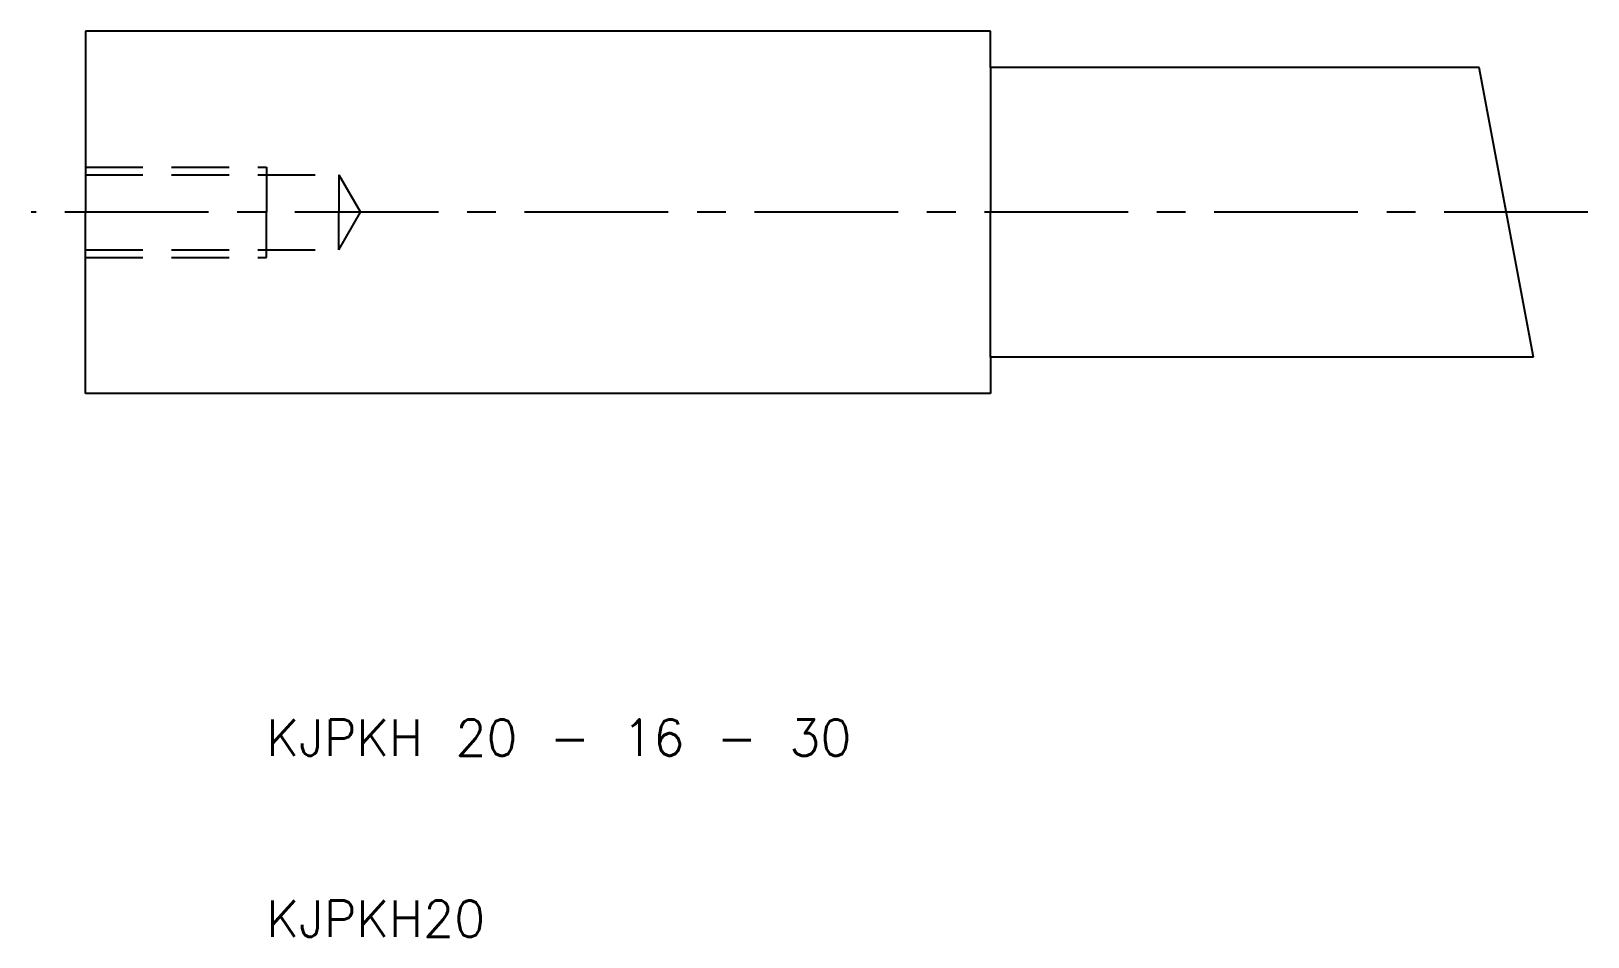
# Model space of a CAD drawing. Extents: x -3 to 83, y 10 to 60.
import ezdxf

# ---------------------------------------------------------------- set-up
doc = ezdxf.new("R2010")
doc.units = 0
doc.header["$LTSCALE"] = 0.25
doc.linetypes.add('CENTER', pattern=[50.8, 31.75, -6.35, 6.35, -6.35])
doc.linetypes.add('DASHED', pattern=[19.05, 12.7, -6.35])
doc.layers.get('0').update_dxf_attribs({"linetype": 'CONTINUOUS'})
doc.layers.add('CENTER', color=1, linetype='CENTER')
doc.styles.get("Standard").update_dxf_attribs({"font": 'txt.shx', "bigfont": 'extfont.shx'})

msp = doc.modelspace()

# ---------------------------------------------------------------- linework, layer by layer
for p, q in [((50, 60), (0, 60)), ((0, 60), (0, 50)), ((50, 58), (50, 60)), ((50, 58), (50, 50)), ((77, 58), (50, 58)), ((80, 42), (77, 58)), ((0, 40), (0, 50)), ((50, 42), (50, 50)), ((80, 42), (50, 42)), ((50, 42), (50, 40)), ((50, 40), (0, 40))]:
    msp.add_line(p, q)
at = {"color": 3, "linetype": 'DASHED'}
for p, q in [((0, 52.5), (10, 52.5)), ((10, 52.5), (10, 50)), ((0, 52.067), (14, 52.067)), ((14, 52.067), (15.193, 50)), ((14, 52.067), (14, 50)), ((10, 47.5), (10, 50)), ((14, 47.933), (14, 50)), ((14, 47.933), (15.193, 50)), ((0, 47.933), (14, 47.933)), ((0, 47.5), (10, 47.5))]:
    msp.add_line(p, q, dxfattribs=at)
at = {"layer": 'CENTER', "color": 1, "linetype": 'CENTER'}
msp.add_line((83, 50), (-3, 50), dxfattribs=at)

# ---------------------------------------------------------------- texts
for s, p in [('KJPKH 20 - 16 - 30', (10, 20)), ('KJPKH20', (10, 10))]:
    msp.add_text(s, height=2).set_placement(p)

doc.saveas('drawing.dxf')
